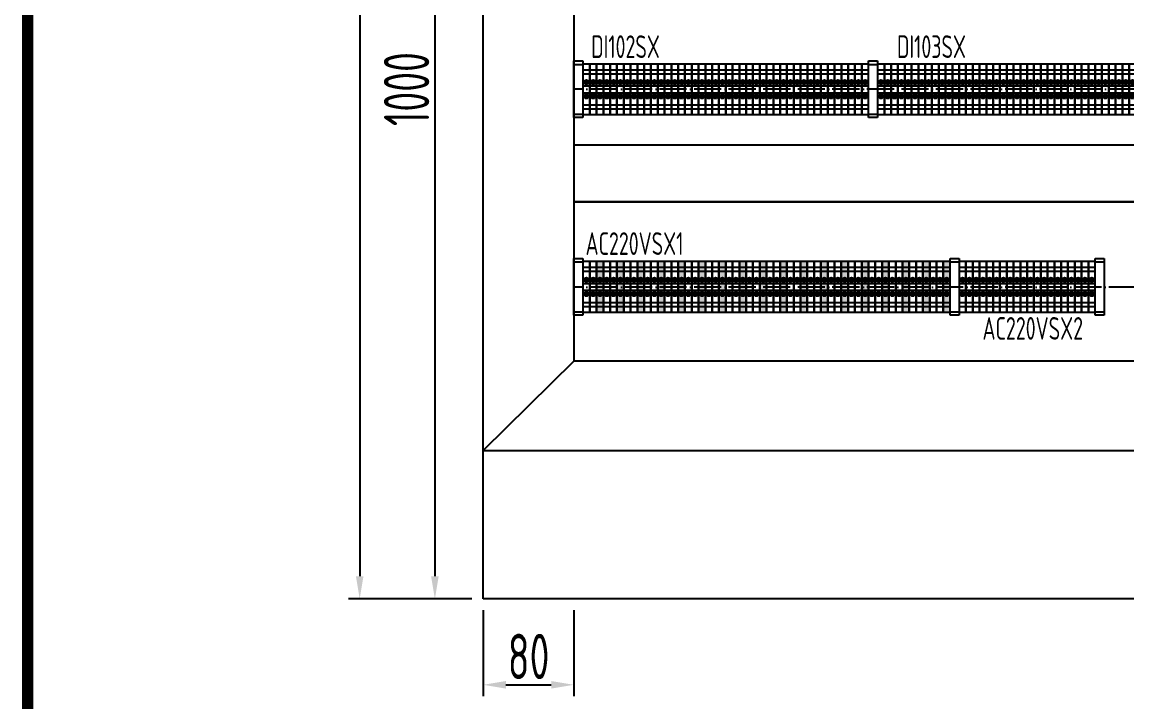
# Model space of a CAD drawing. Header units: millimetres. Extents: x 30557 to 235556, y -116603 to -73383.
# Drawn here: x 130792 to 131767, y -75712 to -75112 of the extents above; entities that cross this region are included whole.
import ezdxf

# ---------------------------------------------------------------- set-up
doc = ezdxf.new("R2010")
doc.units = ezdxf.units.MM
doc.linetypes.add('ZWCAD_ISO04W100', pattern=[30.5, 24, -3, 0.5, -3])
doc.layers.add('1', color=3, linetype='Continuous')
doc.layers.add('_Drawing', color=7, linetype='Continuous', lineweight=25)
doc.styles.add('supcon', font='sceie.shx', dxfattribs={"width": 0.75, "height": 40, "bigfont": 'sceic.shx'})
doc.dimstyles.new('supcon', dxfattribs={"dimtxt": 20, "dimasz": 20, "dimexe": 10, "dimexo": 10, "dimgap": 5, "dimtad": 1, "dimtoh": 1, "dimdec": 0, "dimzin": 0, "dimdsep": 46, "dimtxsty": 'supcon', "dimcen": 0.09, "dimclrd": 2, "dimclre": 2, "dimclrt": 2, "dimadec": 0, "dimazin": 0, "dimtfac": 1, "dimtdec": 0, "dimtofl": 0, "dimtmove": 0, "dimatfit": 3, "dimfxl": 1, "dimtolj": 1, "dimtzin": 0, "dimarcsym": 0})

# ---------------------------------------------------------------- blocks, each defined once
blk = doc.blocks.new('supcon图框')
at = {"linetype": 'Continuous', "const_width": 10}
blk.add_lwpolyline([(2195.69, 4311.72), (6095.69, 4311.72), (6095.69, 1471.72), (2195.69, 1471.72)], close=True, dxfattribs=at)
blk = doc.blocks.new('*D482')
at = {"layer": '_Drawing', "color": 2, "linetype": 'Continuous', "lineweight": -2}
for p, q in [((131198.55, -75631.41), (131198.55, -75707.3)), ((131278.55, -75631.46), (131278.55, -75707.3)), ((131218.55, -75697.3), (131258.55, -75697.3))]:
    blk.add_line(p, q, dxfattribs=at)
at = {"layer": '_Drawing', "color": 2}
for points in [[(131218.55, -75693.96), (131218.55, -75700.63), (131198.55, -75697.3)], [(131258.55, -75700.63), (131258.55, -75693.96), (131278.55, -75697.3)]]:
    blk.add_solid(points, dxfattribs=at)
at = {"layer": 'DEFPOINTS', "color": 0}
for p in [(131198.55, -75621.41), (131278.55, -75621.46), (131278.55, -75697.3)]:
    blk.add_point(p, dxfattribs=at)
at = {"layer": '_Drawing', "color": 2, "insert": (131238.55, -75672.3), "char_height": 40, "attachment_point": 5, "style": 'supcon'}
blk.add_mtext('\\A1;80', dxfattribs=at)
blk = doc.blocks.new('*D484')
at = {"layer": '_Drawing', "color": 2, "linetype": 'Continuous', "lineweight": -2}
for p, q in [((131188.54, -73721.46), (131079.49, -73721.46)), ((131089.49, -73741.46), (131089.49, -75601.46)), ((131188.54, -75621.46), (131079.49, -75621.46))]:
    blk.add_line(p, q, dxfattribs=at)
at = {"layer": '_Drawing', "color": 2}
for points in [[(131092.82, -73741.46), (131086.16, -73741.46), (131089.49, -73721.46)], [(131086.16, -75601.46), (131092.82, -75601.46), (131089.49, -75621.46)]]:
    blk.add_solid(points, dxfattribs=at)
at = {"layer": 'DEFPOINTS', "color": 0}
for p in [(131198.54, -73721.46), (131089.49, -75621.46), (131198.54, -75621.46)]:
    blk.add_point(p, dxfattribs=at)
at = {"layer": '_Drawing', "color": 2, "insert": (131064.49, -74671.46), "char_height": 40, "attachment_point": 5, "rotation": 90, "style": 'supcon'}
blk.add_mtext('\\A1;1900', dxfattribs=at)
blk = doc.blocks.new('SAKDU2.5')
at = {"color": 253}
for p, q in [((516132.13, 339835.66), (516138.13, 339835.66)), ((516132.13, 339832.16), (516138.13, 339832.16)), ((516133.43, 339824.81), (516136.82, 339824.81)), ((516133.43, 339824.51), (516136.82, 339824.51)), ((516132.13, 339821.41), (516138.13, 339821.41)), ((516132.13, 339815.41), (516138.13, 339815.41)), ((516132.13, 339804.66), (516138.13, 339804.66)), ((516133.43, 339812.31), (516136.82, 339812.31)), ((516133.43, 339812.01), (516136.82, 339812.01)), ((516132.13, 339801.16), (516138.13, 339801.16))]:
    blk.add_line(p, q, dxfattribs=at)
at = {"color": 253, "lineweight": -3}
blk.add_lwpolyline([(516132.13, 339796.16), (516138.13, 339796.16), (516138.13, 339840.66), (516132.13, 339840.66)], close=True, dxfattribs=at)
at = {"color": 253}
for centre, radius in [((516135.13, 339824.66), 2), ((516135.13, 339824.66), 1.7), ((516135.13, 339812.16), 2), ((516135.13, 339812.16), 1.7)]:
    blk.add_circle(centre, radius, dxfattribs=at)
blk = doc.blocks.new('8端子块')
for p in [(-500909.85, -336987.34), (-500903.85, -336987.34), (-500897.85, -336987.34), (-500891.85, -336987.34), (-500885.85, -336987.34), (-500879.85, -336987.34), (-500873.85, -336987.34), (-500867.85, -336987.34)]:
    blk.add_blockref('SAKDU2.5', p)
blk = doc.blocks.new('固定块')
for p, q in [((516096.27, 339845.14), (516104.27, 339845.14)), ((516096.27, 339795.14), (516096.27, 339845.14)), ((516104.27, 339845.14), (516104.27, 339795.14)), ((516096.27, 339842.14), (516104.27, 339842.14)), ((516096.27, 339798.14), (516104.27, 339798.14)), ((516104.27, 339795.14), (516096.27, 339795.14))]:
    blk.add_line(p, q)
blk = doc.blocks.new('*D493')
at = {"color": 2, "lineweight": -2}
for p, q in [((131208.51, -74621.51), (131145.86, -74621.51)), ((131155.86, -74641.51), (131155.86, -75601.46)), ((131188.61, -75621.46), (131145.86, -75621.46))]:
    blk.add_line(p, q, dxfattribs=at)
at = {"color": 2}
for points in [[(131159.19, -74641.51), (131152.52, -74641.51), (131155.86, -74621.51)], [(131152.52, -75601.46), (131159.19, -75601.46), (131155.86, -75621.46)]]:
    blk.add_solid(points, dxfattribs=at)
at = {"layer": 'DEFPOINTS', "color": 0}
for p in [(131218.51, -74621.51), (131155.86, -75621.46), (131198.61, -75621.46)]:
    blk.add_point(p, dxfattribs=at)
at = {"color": 2, "insert": (131130.86, -75171.49), "char_height": 40, "attachment_point": 5, "rotation": 90, "style": 'supcon'}
blk.add_mtext('\\A1;1000', dxfattribs=at)
blk = doc.blocks.new('SAKPE2.5')
h = blk.add_hatch(color=102)
h.dxf.hatch_style = 1
h.paths.add_polyline_path([(516130.25, 339840.66), (516127.25, 339840.66), (516127.25, 339835.66), (516130.25, 339835.66)])
h.paths.add_polyline_path([(516130.25, 339835.66), (516127.25, 339835.66), (516127.25, 339832.16), (516130.25, 339832.16)])
h.paths.add_polyline_path([(516130.25, 339832.16), (516127.25, 339832.16), (516127.25, 339821.41), (516130.25, 339821.41), (516130.25, 339822.66, -0.414214), (516128.25, 339824.66, -0.414214), (516130.25, 339826.66)])
h.paths.add_polyline_path([(516130.25, 339821.41), (516127.25, 339821.41), (516127.25, 339815.41), (516130.25, 339815.41)])
h.paths.add_polyline_path([(516130.25, 339814.16), (516130.25, 339815.41), (516127.25, 339815.41), (516127.25, 339804.66), (516130.25, 339804.66), (516130.25, 339810.16, -0.414214), (516128.25, 339812.16, -0.414214)])
h.paths.add_polyline_path([(516130.25, 339804.66), (516127.25, 339804.66), (516127.25, 339801.16), (516130.25, 339801.16)])
h.paths.add_polyline_path([(516130.25, 339801.16), (516127.25, 339801.16), (516127.25, 339796.16), (516130.25, 339796.16)])
h = blk.add_hatch(color=2)
h.dxf.hatch_style = 1
h.paths.add_polyline_path([(516133.25, 339840.66), (516130.25, 339840.66), (516130.25, 339835.66), (516133.25, 339835.66)])
h.paths.add_polyline_path([(516133.25, 339835.66), (516130.25, 339835.66), (516130.25, 339832.16), (516133.25, 339832.16)])
h.paths.add_polyline_path([(516133.25, 339832.16), (516130.25, 339832.16), (516130.25, 339826.66, -0.414214), (516132.25, 339824.66, -0.414214), (516130.25, 339822.66), (516130.25, 339821.41), (516133.25, 339821.41)])
h.paths.add_polyline_path([(516133.25, 339821.41), (516130.25, 339821.41), (516130.25, 339815.41), (516133.25, 339815.41)])
h.paths.add_polyline_path([(516133.25, 339815.41), (516130.25, 339815.41), (516130.25, 339814.16, -0.414214), (516132.25, 339812.16, -0.414214), (516130.25, 339810.16), (516130.25, 339804.66), (516133.25, 339804.66)])
h.paths.add_polyline_path([(516133.25, 339804.66), (516130.25, 339804.66), (516130.25, 339801.16), (516133.25, 339801.16)])
h.paths.add_polyline_path([(516133.25, 339801.16), (516130.25, 339801.16), (516130.25, 339796.16), (516133.25, 339796.16)])
for p, q in [((516127.25, 339835.66), (516133.25, 339835.66)), ((516127.25, 339832.16), (516133.25, 339832.16)), ((516128.56, 339824.81), (516131.94, 339824.81)), ((516128.56, 339824.51), (516131.94, 339824.51)), ((516127.25, 339821.41), (516133.25, 339821.41)), ((516127.25, 339815.41), (516133.25, 339815.41)), ((516127.25, 339804.66), (516133.25, 339804.66)), ((516128.56, 339812.31), (516131.94, 339812.31)), ((516128.56, 339812.01), (516131.94, 339812.01)), ((516127.25, 339801.16), (516133.25, 339801.16))]:
    blk.add_line(p, q)
at = {"lineweight": -3}
blk.add_lwpolyline([(516127.25, 339796.16), (516133.25, 339796.16), (516133.25, 339840.66), (516127.25, 339840.66)], close=True, dxfattribs=at)
for centre, radius in [((516130.25, 339824.66), 2), ((516130.25, 339824.66), 1.7), ((516130.25, 339812.16), 2), ((516130.25, 339812.16), 1.7)]:
    blk.add_circle(centre, radius)

msp = doc.modelspace()

# ---------------------------------------------------------------- linework, layer by layer
at = {"color": 4, "linetype": 'ZWCAD_ISO04W100', "lineweight": -3}
for p, q in [((132018.55, -75171.66), (131278.56, -75171.66)), ((132018.54, -75346.33), (131278.56, -75346.33))]:
    msp.add_line(p, q, dxfattribs=at)
at = {"lineweight": -3}
for p, q in [((132018.55, -75221), (131278.56, -75221)), ((132018.55, -75271), (131278.56, -75271)), ((132018.55, -75271), (131278.56, -75271)), ((132018.54, -75271.27), (131278.56, -75271.27)), ((132018.54, -75411.73), (131278.54, -75411.73)), ((132018.54, -75411.73), (131278.54, -75411.73))]:
    msp.add_line(p, q, dxfattribs=at)
for p, q in [((131278.54, -75411.73), (131198.55, -75490.61)), ((131198.55, -75490.61), (132098.54, -75490.62))]:
    msp.add_line(p, q)
at = {"layer": '_Drawing', "color": 1}
for p, q in [((131198.54, -75621.46), (131198.54, -73721.46)), ((132098.54, -75621.51), (131198.54, -75621.46))]:
    msp.add_line(p, q, dxfattribs=at)
at = {"layer": '_Drawing'}
msp.add_line((131278.55, -73801.46), (131278.54, -75411.73), dxfattribs=at)

# ---------------------------------------------------------------- block references
for name, p in [('supcon图框', (128600.87, -77744.68)), ('固定块', (-384817.71, -414991.8)), ('8端子块', (116064.28, -78002.73)), ('8端子块', (116112.28, -78002.73)), ('8端子块', (116160.28, -78002.73)), ('8端子块', (116208.28, -78002.73)), ('8端子块', (116256.28, -78002.73)), ('SAKDU2.5', (-384605.57, -414990.07)), ('SAKDU2.5', (-384599.57, -414990.07)), ('固定块', (-384557.71, -414991.8)), ('8端子块', (116324.28, -78002.73)), ('8端子块', (116372.28, -78002.73)), ('8端子块', (116420.28, -78002.73)), ('8端子块', (116468.28, -78002.73)), ('8端子块', (116516.28, -78002.73)), ('固定块', (-384817.72, -415166.19)), ('SAKDU2.5', (-384845.58, -415164.46)), ('SAKDU2.5', (-384839.58, -415164.46)), ('SAKPE2.5', (-384828.7, -415164.46)), ('SAKDU2.5', (-384827.58, -415164.46)), ('SAKDU2.5', (-384821.58, -415164.46)), ('SAKPE2.5', (-384810.7, -415164.46)), ('SAKDU2.5', (-384809.58, -415164.46)), ('SAKDU2.5', (-384803.58, -415164.46)), ('SAKPE2.5', (-384792.7, -415164.46)), ('SAKDU2.5', (-384791.58, -415164.46)), ('SAKDU2.5', (-384785.58, -415164.46)), ('SAKPE2.5', (-384774.7, -415164.46)), ('SAKDU2.5', (-384773.58, -415164.46)), ('SAKDU2.5', (-384767.58, -415164.46)), ('SAKPE2.5', (-384756.7, -415164.46)), ('SAKDU2.5', (-384755.58, -415164.46)), ('SAKDU2.5', (-384749.58, -415164.46)), ('SAKPE2.5', (-384738.7, -415164.46)), ('SAKDU2.5', (-384737.58, -415164.46)), ('SAKDU2.5', (-384731.58, -415164.46)), ('SAKPE2.5', (-384720.7, -415164.46)), ('SAKDU2.5', (-384719.58, -415164.46)), ('SAKDU2.5', (-384713.58, -415164.46)), ('SAKPE2.5', (-384702.7, -415164.46)), ('SAKDU2.5', (-384701.58, -415164.46)), ('SAKDU2.5', (-384695.58, -415164.46)), ('SAKPE2.5', (-384684.7, -415164.46)), ('SAKDU2.5', (-384683.58, -415164.46)), ('SAKDU2.5', (-384677.58, -415164.46)), ('SAKPE2.5', (-384666.7, -415164.46)), ('SAKDU2.5', (-384665.58, -415164.46)), ('SAKDU2.5', (-384659.58, -415164.46)), ('SAKPE2.5', (-384648.7, -415164.46)), ('SAKDU2.5', (-384647.58, -415164.46)), ('SAKDU2.5', (-384641.58, -415164.46)), ('SAKPE2.5', (-384630.7, -415164.46)), ('SAKDU2.5', (-384629.58, -415164.46)), ('SAKDU2.5', (-384623.58, -415164.46)), ('SAKPE2.5', (-384612.7, -415164.46)), ('SAKDU2.5', (-384611.58, -415164.46)), ('SAKDU2.5', (-384605.58, -415164.46)), ('SAKPE2.5', (-384594.7, -415164.46)), ('SAKDU2.5', (-384593.58, -415164.46)), ('SAKDU2.5', (-384587.58, -415164.46)), ('SAKPE2.5', (-384576.7, -415164.46)), ('SAKDU2.5', (-384575.58, -415164.46)), ('SAKDU2.5', (-384569.58, -415164.46)), ('SAKPE2.5', (-384558.7, -415164.46)), ('SAKDU2.5', (-384557.58, -415164.46)), ('SAKDU2.5', (-384551.58, -415164.46)), ('SAKPE2.5', (-384540.7, -415164.46)), ('SAKDU2.5', (-384539.58, -415164.46)), ('SAKDU2.5', (-384533.58, -415164.46)), ('SAKPE2.5', (-384522.7, -415164.46)), ('固定块', (-384485.72, -415166.19)), ('SAKDU2.5', (-384513.58, -415164.46)), ('SAKDU2.5', (-384507.58, -415164.46)), ('SAKDU2.5', (-384501.58, -415164.46)), ('SAKDU2.5', (-384495.58, -415164.46)), ('SAKDU2.5', (-384489.58, -415164.46)), ('SAKDU2.5', (-384483.58, -415164.46)), ('SAKDU2.5', (-384477.58, -415164.46)), ('SAKDU2.5', (-384471.58, -415164.46)), ('SAKDU2.5', (-384465.58, -415164.46)), ('SAKDU2.5', (-384459.58, -415164.46)), ('SAKDU2.5', (-384453.58, -415164.46)), ('SAKDU2.5', (-384447.58, -415164.46)), ('SAKDU2.5', (-384441.58, -415164.46)), ('SAKDU2.5', (-384435.58, -415164.46)), ('SAKDU2.5', (-384429.58, -415164.46)), ('SAKDU2.5', (-384423.58, -415164.46)), ('SAKDU2.5', (-384417.58, -415164.46)), ('SAKDU2.5', (-384411.58, -415164.46)), ('SAKDU2.5', (-384405.58, -415164.46)), ('SAKDU2.5', (-384399.58, -415164.46)), ('固定块', (-384357.72, -415166.19))]:
    msp.add_blockref(name, p)

# ---------------------------------------------------------------- texts
at = {"layer": '1', "color": 3, "style": 'supcon', "width": 0.75}
for s, p in [('DI102SX', (131293.78, -75144.04)), ('DI103SX', (131563.65, -75144.04)), ('AC220VSX1', (131288.82, -75317.85)), ('AC220VSX2', (131639.15, -75392.7))]:
    msp.add_text(s, height=20, dxfattribs=at).set_placement(p)

# ---------------------------------------------------------------- dimensions: what is measured, and where the dimension line sits
dim = msp.add_linear_dim(base=(131155.86, -75621.46), p1=(131218.51, -74621.51), p2=(131198.61, -75621.46), angle=90, dimstyle='supcon')
dim.commit()
dim.dimension.update_dxf_attribs({"geometry": '*D493', "text_midpoint": (131155.86, -75171.49), "dimtype": 160})
at = {"layer": '_Drawing', "linetype": 'Continuous'}
dim = msp.add_linear_dim(base=(131089.49, -75621.46), p1=(131198.54, -73721.46), p2=(131198.54, -75621.46), angle=90, dimstyle='supcon', dxfattribs=at)
dim.commit()
dim.dimension.update_dxf_attribs({"geometry": '*D484', "text_midpoint": (131089.49, -74671.46), "dimtype": 160})
dim = msp.add_linear_dim(base=(131278.55, -75697.3), p1=(131198.55, -75621.41), p2=(131278.55, -75621.46), dimstyle='supcon', dxfattribs=at)
dim.commit()
dim.dimension.update_dxf_attribs({"geometry": '*D482', "text_midpoint": (131238.55, -75672.3)})

doc.saveas('drawing.dxf')
